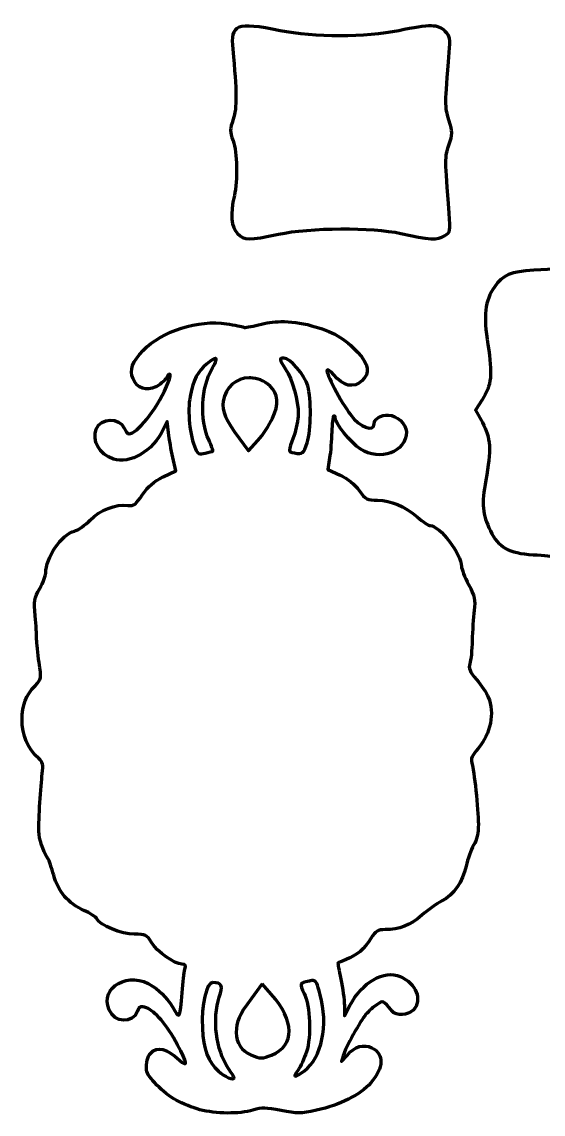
# Model space of a CAD drawing. Header units: centimetres. Extents: x -17.8 to 17.9, y -15.5 to 15.6.
# Drawn here: x -17.82 to -3, y -15.5 to 15.58 of the extents above; entities that cross this region are included whole.
import ezdxf

# ---------------------------------------------------------------- set-up
doc = ezdxf.new("R2010")
doc.units = ezdxf.units.CM
doc.header["$MEASUREMENT"] = 0
doc.layers.add('Layer 1', color=7, linetype='Continuous')

msp = doc.modelspace()

# ---------------------------------------------------------------- linework, layer by layer
at = {"layer": 'Layer 1', "color": 46, "lineweight": 70}
for points, knots in [([(-11.69121, 9.55737), (-11.87173, 9.73789), (-11.90243, 10.11147), (-11.78004, 10.63813), (-11.78004, 10.63813), (-11.67882, 11.07367), (-11.69715, 11.86817), (-11.81611, 12.20139), (-11.81611, 12.20139), (-11.9109, 12.4669), (-11.91055, 12.51774), (-11.8119, 12.81476), (-11.8119, 12.81476), (-11.70394, 13.1398), (-11.70739, 13.59382), (-11.82702, 14.80464), (-11.82702, 14.80464), (-11.89709, 15.51385), (-11.71921, 15.58356), (-10.47982, 15.33255), (-10.47982, 15.33255), (-9.51247, 15.13664), (-8.03195, 15.13632), (-7.10555, 15.33183), (-7.10555, 15.33183), (-6.22151, 15.5184), (-5.97046, 15.51475), (-5.78053, 15.31258), (-5.78053, 15.31258), (-5.64534, 15.16867), (-5.63454, 15.11039), (-5.66853, 14.70837), (-5.66853, 14.70837), (-5.79643, 13.19594), (-5.79651, 13.18261), (-5.67956, 12.79633), (-5.67956, 12.79633), (-5.57054, 12.43628), (-5.5705, 12.40115), (-5.67863, 12.07556), (-5.67863, 12.07556), (-5.79522, 11.72456), (-5.79512, 11.69644), (-5.67211, 10.13865), (-5.67211, 10.13865), (-5.63092, 9.61701), (-5.63344, 9.60431), (-5.80012, 9.4951), (-5.80012, 9.4951), (-5.99545, 9.36712), (-6.24392, 9.38067), (-7.05049, 9.56331), (-7.05049, 9.56331), (-7.84882, 9.74408), (-9.6364, 9.73239), (-10.52274, 9.54061), (-10.52274, 9.54061), (-11.36409, 9.35856), (-11.49426, 9.36043), (-11.69122, 9.55739), (-11.69122, 9.55739), (-11.69122, 9.55739), (-11.69121, 9.55737), (-11.69121, 9.55737)], [0, 0, 0, 0, 0.05882353, 0.05882353, 0.05882353, 0.05882353, 0.11764706, 0.11764706, 0.11764706, 0.11764706, 0.17647059, 0.17647059, 0.17647059, 0.17647059, 0.23529412, 0.23529412, 0.23529412, 0.23529412, 0.29411765, 0.29411765, 0.29411765, 0.29411765, 0.35294118, 0.35294118, 0.35294118, 0.35294118, 0.41176471, 0.41176471, 0.41176471, 0.41176471, 0.47058824, 0.47058824, 0.47058824, 0.47058824, 0.52941176, 0.52941176, 0.52941176, 0.52941176, 0.58823529, 0.58823529, 0.58823529, 0.58823529, 0.64705882, 0.64705882, 0.64705882, 0.64705882, 0.70588235, 0.70588235, 0.70588235, 0.70588235, 0.76470588, 0.76470588, 0.76470588, 0.76470588, 0.82352941, 0.82352941, 0.82352941, 0.82352941, 0.88235294, 0.88235294, 0.88235294, 0.88235294, 1, 1, 1, 1]), ([(-1.10409, -0.99663), (-1.76041, -0.82684), (-2.27069, -0.4376), (-2.54575, 0.10309), (-2.54575, 0.10309), (-2.60624, 0.222), (-2.66911, 0.33398), (-2.68546, 0.35194), (-2.68546, 0.35194), (-2.70182, 0.3699), (-2.96997, 0.40078), (-3.28137, 0.42055), (-3.28137, 0.42055), (-3.98606, 0.46529), (-4.26402, 0.62096), (-4.50013, 1.10313), (-4.50013, 1.10313), (-4.72897, 1.57044), (-4.75601, 1.86861), (-4.63026, 2.53791), (-4.63026, 2.53791), (-4.46777, 3.40284), (-4.48854, 3.75651), (-4.72661, 4.17835), (-4.72661, 4.17835), (-4.72661, 4.17835), (-4.92457, 4.52912), (-4.92457, 4.52912), (-4.92457, 4.52912), (-4.92457, 4.52912), (-4.73387, 4.82982), (-4.73387, 4.82982), (-4.73387, 4.82982), (-4.46498, 5.25381), (-4.43568, 5.53593), (-4.57094, 6.3984), (-4.57094, 6.3984), (-4.70139, 7.2302), (-4.65467, 7.64607), (-4.38688, 8.03689), (-4.38688, 8.03689), (-4.1548, 8.3756), (-3.91438, 8.47776), (-3.26026, 8.51564), (-3.26026, 8.51564), (-3.26026, 8.51564), (-2.67297, 8.54965), (-2.67297, 8.54965), (-2.67297, 8.54965), (-2.67297, 8.54965), (-2.46591, 8.86659), (-2.46591, 8.86659), (-2.46591, 8.86659), (-2.0447, 9.51133), (-1.65892, 9.77247), (-0.94078, 9.89897), (-0.94078, 9.89897), (0.007, 10.06592), (0.92609, 9.64065), (1.42683, 8.80346), (1.42683, 8.80346), (1.42683, 8.80346), (1.63724, 8.45168), (1.63724, 8.45168), (1.63724, 8.45168), (1.63724, 8.45168), (2.1039, 8.45168), (2.1039, 8.45168), (2.1039, 8.45168), (2.63411, 8.45168), (2.93461, 8.34861), (3.18328, 8.08144), (3.18328, 8.08144), (3.58655, 7.64817), (3.68737, 7.16748), (3.53719, 6.39409), (3.53719, 6.39409), (3.35847, 5.47374), (3.42319, 4.93319), (3.76824, 4.46452), (3.76824, 4.46452), (3.82655, 4.38531), (3.80605, 4.3105), (3.67176, 4.11262), (3.67176, 4.11262), (3.3773, 3.67871), (3.34346, 3.42247), (3.47004, 2.5851), (3.47004, 2.5851), (3.58948, 1.79498), (3.5703, 1.39664), (3.39624, 1.05301), (3.39624, 1.05301), (3.14284, 0.55269), (2.87252, 0.40319), (2.13434, 0.35511), (2.13434, 0.35511), (2.13434, 0.35511), (1.58417, 0.31928), (1.58417, 0.31928), (1.58417, 0.31928), (1.58417, 0.31928), (1.31236, -0.07264), (1.31236, -0.07264), (1.31236, -0.07264), (1.01974, -0.49457), (0.5635, -0.8486), (0.17994, -0.95138), (0.17994, -0.95138), (-0.24345, -1.06483), (-0.76887, -1.08334), (-1.10409, -0.99663)], [0, 0, 0, 0, 0.03448276, 0.03448276, 0.03448276, 0.03448276, 0.06896552, 0.06896552, 0.06896552, 0.06896552, 0.10344828, 0.10344828, 0.10344828, 0.10344828, 0.13793103, 0.13793103, 0.13793103, 0.13793103, 0.17241379, 0.17241379, 0.17241379, 0.17241379, 0.20689655, 0.20689655, 0.20689655, 0.20689655, 0.24137931, 0.24137931, 0.24137931, 0.24137931, 0.27586207, 0.27586207, 0.27586207, 0.27586207, 0.31034483, 0.31034483, 0.31034483, 0.31034483, 0.34482759, 0.34482759, 0.34482759, 0.34482759, 0.37931034, 0.37931034, 0.37931034, 0.37931034, 0.4137931, 0.4137931, 0.4137931, 0.4137931, 0.44827586, 0.44827586, 0.44827586, 0.44827586, 0.48275862, 0.48275862, 0.48275862, 0.48275862, 0.51724138, 0.51724138, 0.51724138, 0.51724138, 0.55172414, 0.55172414, 0.55172414, 0.55172414, 0.5862069, 0.5862069, 0.5862069, 0.5862069, 0.62068966, 0.62068966, 0.62068966, 0.62068966, 0.65517241, 0.65517241, 0.65517241, 0.65517241, 0.68965517, 0.68965517, 0.68965517, 0.68965517, 0.72413793, 0.72413793, 0.72413793, 0.72413793, 0.75862069, 0.75862069, 0.75862069, 0.75862069, 0.79310345, 0.79310345, 0.79310345, 0.79310345, 0.82758621, 0.82758621, 0.82758621, 0.82758621, 0.86206897, 0.86206897, 0.86206897, 0.86206897, 0.89655172, 0.89655172, 0.89655172, 0.89655172, 0.93103448, 0.93103448, 0.93103448, 0.93103448, 1, 1, 1, 1]), ([(-10.45267, 7.05394), (-10.66516, 7.04966), (-10.87394, 7.0179), (-11.09428, 6.96051), (-11.09428, 6.96051), (-11.30235, 6.90631), (-11.49406, 6.87611), (-11.52092, 6.89271), (-11.52092, 6.89271), (-11.54778, 6.90931), (-11.76402, 6.95333), (-12.00048, 6.9911), (-12.00048, 6.9911), (-12.79205, 7.11755), (-13.84021, 6.78325), (-14.37429, 6.23373), (-14.37429, 6.23373), (-14.68632, 5.91268), (-14.76764, 5.68075), (-14.66037, 5.42179), (-14.66037, 5.42179), (-14.55127, 5.15841), (-14.27425, 5.06058), (-14.01545, 5.19441), (-14.01545, 5.19441), (-13.90358, 5.25226), (-13.77602, 5.35768), (-13.73185, 5.4284), (-13.73185, 5.4284), (-13.57092, 5.68609), (-13.55764, 5.548), (-13.71035, 5.20268), (-13.71035, 5.20268), (-14.00725, 4.53134), (-14.5427, 3.85909), (-14.78026, 3.85909), (-14.78026, 3.85909), (-14.81168, 3.85909), (-14.87043, 3.9315), (-14.9109, 4.02032), (-14.9109, 4.02032), (-15.05471, 4.33596), (-15.57108, 4.31916), (-15.70548, 3.99469), (-15.70548, 3.99469), (-15.84008, 3.66973), (-15.61339, 3.27092), (-15.22096, 3.14141), (-15.22096, 3.14141), (-14.74609, 2.98469), (-14.10107, 3.36837), (-13.80213, 3.9856), (-13.80213, 3.9856), (-13.80213, 3.9856), (-13.69382, 4.20802), (-13.69382, 4.20802), (-13.69382, 4.20802), (-13.69382, 4.20802), (-13.6533, 3.88639), (-13.6533, 3.88639), (-13.6533, 3.88639), (-13.6308, 3.70947), (-13.57426, 3.3949), (-13.52762, 3.1869), (-13.52762, 3.1869), (-13.52762, 3.1869), (-13.44246, 2.80822), (-13.44246, 2.80822), (-13.44246, 2.80822), (-13.44246, 2.80822), (-13.80792, 2.63128), (-13.80792, 2.63128), (-13.80792, 2.63128), (-14.07967, 2.49945), (-14.22809, 2.37168), (-14.39, 2.1294), (-14.39, 2.1294), (-14.5818, 1.84241), (-14.63106, 1.80579), (-14.80754, 1.8243), (-14.80754, 1.8243), (-15.16446, 1.86174), (-15.5872, 1.697), (-15.87828, 1.40593), (-15.87828, 1.40593), (-16.02821, 1.256), (-16.22843, 1.11384), (-16.32311, 1.09008), (-16.32311, 1.09008), (-16.69678, 0.99629), (-17.14497, 0.34231), (-17.14497, -0.10881), (-17.14497, -0.10881), (-17.14497, -0.18095), (-17.22152, -0.37758), (-17.3153, -0.54537), (-17.3153, -0.54537), (-17.47065, -0.82332), (-17.48215, -0.89211), (-17.44346, -1.32093), (-17.44346, -1.32093), (-17.4201, -1.5798), (-17.40133, -1.87957), (-17.40212, -1.98735), (-17.40212, -1.98735), (-17.40291, -2.09513), (-17.37116, -2.39123), (-17.33184, -2.6455), (-17.33184, -2.6455), (-17.26125, -3.10204), (-17.2627, -3.11018), (-17.43767, -3.29869), (-17.43767, -3.29869), (-17.72013, -3.60298), (-17.81395, -3.84483), (-17.81801, -4.27682), (-17.81801, -4.27682), (-17.82202, -4.70288), (-17.64967, -5.1043), (-17.34341, -5.38146), (-17.34341, -5.38146), (-17.22372, -5.48978), (-17.20773, -5.55601), (-17.24088, -5.80645), (-17.24088, -5.80645), (-17.28754, -6.15887), (-17.34447, -7.1136), (-17.33927, -7.45596), (-17.33927, -7.45596), (-17.33588, -7.67926), (-17.23474, -7.98148), (-17.0813, -8.22573), (-17.0813, -8.22573), (-17.04744, -8.27962), (-16.97315, -8.49226), (-16.91676, -8.69867), (-16.91676, -8.69867), (-16.78851, -9.1682), (-16.49921, -9.50708), (-16.05935, -9.70161), (-16.05935, -9.70161), (-15.87551, -9.78291), (-15.70882, -9.89123), (-15.68893, -9.94304), (-15.68893, -9.94304), (-15.62066, -10.12095), (-14.98756, -10.38126), (-14.62233, -10.38126), (-14.62233, -10.38126), (-14.30078, -10.38126), (-14.27315, -10.39475), (-14.13533, -10.61773), (-14.13533, -10.61773), (-13.97724, -10.87354), (-13.47343, -11.23041), (-13.27047, -11.23041), (-13.27047, -11.23041), (-13.17111, -11.23041), (-13.15362, -11.2612), (-13.18779, -11.37758), (-13.18779, -11.37758), (-13.21152, -11.45841), (-13.24707, -11.75907), (-13.26634, -12.04648), (-13.26634, -12.04648), (-13.31305, -12.7432), (-13.33593, -12.79948), (-13.47305, -12.55663), (-13.47305, -12.55663), (-13.6477, -12.2473), (-13.83382, -12.04017), (-14.10474, -11.85631), (-14.10474, -11.85631), (-14.76396, -11.40896), (-15.6169, -11.87529), (-15.34084, -12.53183), (-15.34084, -12.53183), (-15.18459, -12.90344), (-14.66864, -12.92984), (-14.53303, -12.57317), (-14.53303, -12.57317), (-14.47722, -12.42637), (-14.45331, -12.41735), (-14.27671, -12.47891), (-14.27671, -12.47891), (-14.03995, -12.56144), (-13.70722, -12.95604), (-13.39366, -13.52649), (-13.39366, -13.52649), (-13.11032, -14.04196), (-13.09198, -14.19264), (-13.33992, -13.9614), (-13.33992, -13.9614), (-13.69205, -13.63297), (-13.97851, -13.56247), (-14.15599, -13.76131), (-14.15599, -13.76131), (-14.25598, -13.87334), (-14.29337, -14.02136), (-14.27836, -14.25244), (-14.27836, -14.25244), (-14.26685, -14.42967), (-13.79074, -14.90955), (-13.43335, -15.10407), (-13.43335, -15.10407), (-13.25756, -15.19974), (-12.95498, -15.32066), (-12.76114, -15.37279), (-12.76114, -15.37279), (-12.30812, -15.49462), (-11.62948, -15.50032), (-11.24971, -15.38602), (-11.24971, -15.38602), (-10.99288, -15.30873), (-10.88198, -15.31069), (-10.44935, -15.39677), (-10.44935, -15.39677), (-9.99194, -15.48779), (-9.90303, -15.48687), (-9.44724, -15.3885), (-9.44724, -15.3885), (-8.78029, -15.24457), (-8.19143, -14.94788), (-7.90191, -14.60963), (-7.90191, -14.60963), (-7.52653, -14.17108), (-7.5133, -13.79836), (-7.86636, -13.61579), (-7.86636, -13.61579), (-8.10279, -13.49353), (-8.35349, -13.56908), (-8.5766, -13.82911), (-8.5766, -13.82911), (-8.5766, -13.82911), (-8.72874, -14.00605), (-8.72874, -14.00605), (-8.72874, -14.00605), (-8.72874, -14.00605), (-8.68409, -13.84317), (-8.68409, -13.84317), (-8.68409, -13.84317), (-8.61889, -13.60741), (-8.21072, -12.85995), (-8.03751, -12.65916), (-8.03751, -12.65916), (-7.95615, -12.56485), (-7.81467, -12.43872), (-7.72332, -12.37887), (-7.72332, -12.37887), (-7.54581, -12.26256), (-7.55385, -12.25933), (-7.29503, -12.56739), (-7.29503, -12.56739), (-7.17643, -12.70856), (-6.8481, -12.69179), (-6.6931, -12.5368), (-6.6931, -12.5368), (-6.42102, -12.26471), (-6.61451, -11.76881), (-7.066, -11.58016), (-7.066, -11.58016), (-7.52357, -11.38898), (-8.1468, -11.74972), (-8.49227, -12.40616), (-8.49227, -12.40616), (-8.49227, -12.40616), (-8.64689, -12.69968), (-8.64689, -12.69968), (-8.64689, -12.69968), (-8.64689, -12.69968), (-8.65102, -12.40616), (-8.65102, -12.40616), (-8.65102, -12.40616), (-8.65332, -12.24449), (-8.69832, -11.90854), (-8.75107, -11.65954), (-8.75107, -11.65954), (-8.80382, -11.41054), (-8.84057, -11.20261), (-8.8321, -11.19735), (-8.8321, -11.19735), (-8.82364, -11.19209), (-8.71965, -11.14936), (-8.60142, -11.10226), (-8.60142, -11.10226), (-8.29891, -10.98176), (-8.08243, -10.79744), (-7.89697, -10.50364), (-7.89697, -10.50364), (-7.758, -10.2835), (-7.70496, -10.25015), (-7.49265, -10.24981), (-7.49265, -10.24981), (-7.08665, -10.2492), (-6.78504, -10.13067), (-6.45333, -9.84053), (-6.45333, -9.84053), (-6.27978, -9.68873), (-6.02297, -9.50559), (-5.882, -9.43373), (-5.882, -9.43373), (-5.54282, -9.26086), (-5.28124, -8.88692), (-5.18912, -8.4432), (-5.18912, -8.4432), (-5.14792, -8.24474), (-5.05215, -7.97755), (-4.97663, -7.84954), (-4.97663, -7.84954), (-4.87979, -7.68541), (-4.83992, -7.50924), (-4.84186, -7.25175), (-4.84186, -7.25175), (-4.84509, -6.82408), (-4.96459, -5.70948), (-5.02955, -5.50054), (-5.02955, -5.50054), (-5.0636, -5.39101), (-5.01973, -5.29202), (-4.8493, -5.09292), (-4.8493, -5.09292), (-4.49047, -4.6737), (-4.37294, -4.08039), (-4.56074, -3.6344), (-4.56074, -3.6344), (-4.60942, -3.51879), (-4.75901, -3.29471), (-4.89229, -3.13583), (-4.89229, -3.13583), (-5.09335, -2.89617), (-5.12513, -2.81827), (-5.08163, -2.6786), (-5.08163, -2.6786), (-5.05279, -2.586), (-5.02329, -2.2899), (-5.01631, -2.02045), (-5.01631, -2.02045), (-5.00933, -1.751), (-4.98463, -1.3689), (-4.96091, -1.1713), (-4.96091, -1.1713), (-4.92239, -0.85046), (-4.93928, -0.77098), (-5.11966, -0.42964), (-5.11966, -0.42964), (-5.23075, -0.21941), (-5.3214, 0.01395), (-5.3214, 0.08878), (-5.3214, 0.08878), (-5.3214, 0.43818), (-5.94144, 1.24633), (-6.20941, 1.24633), (-6.20941, 1.24633), (-6.25343, 1.24633), (-6.41713, 1.3534), (-6.57321, 1.48446), (-6.57321, 1.48446), (-6.95902, 1.80841), (-7.31637, 1.96085), (-7.70596, 1.96732), (-7.70596, 1.96732), (-8.01187, 1.9724), (-8.04499, 1.98967), (-8.23099, 2.24596), (-8.23099, 2.24596), (-8.35874, 2.42199), (-8.55255, 2.57829), (-8.77421, 2.68335), (-8.77421, 2.68335), (-8.77421, 2.68335), (-9.11899, 2.84623), (-9.11899, 2.84623), (-9.11899, 2.84623), (-9.11899, 2.84623), (-9.07021, 3.17283), (-9.07021, 3.17283), (-9.07021, 3.17283), (-9.04327, 3.35246), (-9.01568, 3.68368), (-9.00985, 3.9087), (-9.00985, 3.9087), (-9.00402, 4.13372), (-8.98041, 4.33668), (-8.95693, 4.36015), (-8.95693, 4.36015), (-8.93346, 4.38362), (-8.91317, 4.36144), (-8.91228, 4.31054), (-8.91228, 4.31054), (-8.9095, 4.15191), (-8.46977, 3.60796), (-8.19956, 3.42915), (-8.19956, 3.42915), (-7.64088, 3.05943), (-6.88905, 3.33896), (-6.88905, 3.91698), (-6.88905, 3.91698), (-6.88905, 4.13384), (-7.15767, 4.38819), (-7.39341, 4.39488), (-7.39341, 4.39488), (-7.61766, 4.40125), (-7.80351, 4.28954), (-7.80351, 4.14849), (-7.80351, 4.14849), (-7.80351, 3.89079), (-8.20229, 4.04338), (-8.47985, 4.40729), (-8.47985, 4.40729), (-8.73832, 4.74616), (-9.19782, 5.62208), (-9.14462, 5.67481), (-9.14462, 5.67481), (-9.11931, 5.69989), (-9.03537, 5.64332), (-8.95776, 5.54913), (-8.95776, 5.54913), (-8.67848, 5.21021), (-8.39053, 5.14696), (-8.15078, 5.37219), (-8.15078, 5.37219), (-7.91687, 5.59194), (-7.95441, 5.83661), (-8.27398, 6.1833), (-8.27398, 6.1833), (-8.6284, 6.5678), (-9.00658, 6.78585), (-9.58367, 6.93736), (-9.58367, 6.93736), (-9.90045, 7.02053), (-10.17946, 7.05945), (-10.45266, 7.05394), (-10.45266, 7.05394), (-10.45266, 7.05394), (-10.45267, 7.05394), (-10.45267, 7.05394)], [0, 0, 0, 0, 0.00909091, 0.00909091, 0.00909091, 0.00909091, 0.01818182, 0.01818182, 0.01818182, 0.01818182, 0.02727273, 0.02727273, 0.02727273, 0.02727273, 0.03636364, 0.03636364, 0.03636364, 0.03636364, 0.04545455, 0.04545455, 0.04545455, 0.04545455, 0.05454545, 0.05454545, 0.05454545, 0.05454545, 0.06363636, 0.06363636, 0.06363636, 0.06363636, 0.07272727, 0.07272727, 0.07272727, 0.07272727, 0.08181818, 0.08181818, 0.08181818, 0.08181818, 0.09090909, 0.09090909, 0.09090909, 0.09090909, 0.1, 0.1, 0.1, 0.1, 0.10909091, 0.10909091, 0.10909091, 0.10909091, 0.11818182, 0.11818182, 0.11818182, 0.11818182, 0.12727273, 0.12727273, 0.12727273, 0.12727273, 0.13636364, 0.13636364, 0.13636364, 0.13636364, 0.14545455, 0.14545455, 0.14545455, 0.14545455, 0.15454545, 0.15454545, 0.15454545, 0.15454545, 0.16363636, 0.16363636, 0.16363636, 0.16363636, 0.17272727, 0.17272727, 0.17272727, 0.17272727, 0.18181818, 0.18181818, 0.18181818, 0.18181818, 0.19090909, 0.19090909, 0.19090909, 0.19090909, 0.2, 0.2, 0.2, 0.2, 0.20909091, 0.20909091, 0.20909091, 0.20909091, 0.21818182, 0.21818182, 0.21818182, 0.21818182, 0.22727273, 0.22727273, 0.22727273, 0.22727273, 0.23636364, 0.23636364, 0.23636364, 0.23636364, 0.24545455, 0.24545455, 0.24545455, 0.24545455, 0.25454545, 0.25454545, 0.25454545, 0.25454545, 0.26363636, 0.26363636, 0.26363636, 0.26363636, 0.27272727, 0.27272727, 0.27272727, 0.27272727, 0.28181818, 0.28181818, 0.28181818, 0.28181818, 0.29090909, 0.29090909, 0.29090909, 0.29090909, 0.3, 0.3, 0.3, 0.3, 0.30909091, 0.30909091, 0.30909091, 0.30909091, 0.31818182, 0.31818182, 0.31818182, 0.31818182, 0.32727273, 0.32727273, 0.32727273, 0.32727273, 0.33636364, 0.33636364, 0.33636364, 0.33636364, 0.34545455, 0.34545455, 0.34545455, 0.34545455, 0.35454545, 0.35454545, 0.35454545, 0.35454545, 0.36363636, 0.36363636, 0.36363636, 0.36363636, 0.37272727, 0.37272727, 0.37272727, 0.37272727, 0.38181818, 0.38181818, 0.38181818, 0.38181818, 0.39090909, 0.39090909, 0.39090909, 0.39090909, 0.4, 0.4, 0.4, 0.4, 0.40909091, 0.40909091, 0.40909091, 0.40909091, 0.41818182, 0.41818182, 0.41818182, 0.41818182, 0.42727273, 0.42727273, 0.42727273, 0.42727273, 0.43636364, 0.43636364, 0.43636364, 0.43636364, 0.44545455, 0.44545455, 0.44545455, 0.44545455, 0.45454545, 0.45454545, 0.45454545, 0.45454545, 0.46363636, 0.46363636, 0.46363636, 0.46363636, 0.47272727, 0.47272727, 0.47272727, 0.47272727, 0.48181818, 0.48181818, 0.48181818, 0.48181818, 0.49090909, 0.49090909, 0.49090909, 0.49090909, 0.5, 0.5, 0.5, 0.5, 0.50909091, 0.50909091, 0.50909091, 0.50909091, 0.51818182, 0.51818182, 0.51818182, 0.51818182, 0.52727273, 0.52727273, 0.52727273, 0.52727273, 0.53636364, 0.53636364, 0.53636364, 0.53636364, 0.54545455, 0.54545455, 0.54545455, 0.54545455, 0.55454545, 0.55454545, 0.55454545, 0.55454545, 0.56363636, 0.56363636, 0.56363636, 0.56363636, 0.57272727, 0.57272727, 0.57272727, 0.57272727, 0.58181818, 0.58181818, 0.58181818, 0.58181818, 0.59090909, 0.59090909, 0.59090909, 0.59090909, 0.6, 0.6, 0.6, 0.6, 0.60909091, 0.60909091, 0.60909091, 0.60909091, 0.61818182, 0.61818182, 0.61818182, 0.61818182, 0.62727273, 0.62727273, 0.62727273, 0.62727273, 0.63636364, 0.63636364, 0.63636364, 0.63636364, 0.64545455, 0.64545455, 0.64545455, 0.64545455, 0.65454545, 0.65454545, 0.65454545, 0.65454545, 0.66363636, 0.66363636, 0.66363636, 0.66363636, 0.67272727, 0.67272727, 0.67272727, 0.67272727, 0.68181818, 0.68181818, 0.68181818, 0.68181818, 0.69090909, 0.69090909, 0.69090909, 0.69090909, 0.7, 0.7, 0.7, 0.7, 0.70909091, 0.70909091, 0.70909091, 0.70909091, 0.71818182, 0.71818182, 0.71818182, 0.71818182, 0.72727273, 0.72727273, 0.72727273, 0.72727273, 0.73636364, 0.73636364, 0.73636364, 0.73636364, 0.74545455, 0.74545455, 0.74545455, 0.74545455, 0.75454545, 0.75454545, 0.75454545, 0.75454545, 0.76363636, 0.76363636, 0.76363636, 0.76363636, 0.77272727, 0.77272727, 0.77272727, 0.77272727, 0.78181818, 0.78181818, 0.78181818, 0.78181818, 0.79090909, 0.79090909, 0.79090909, 0.79090909, 0.8, 0.8, 0.8, 0.8, 0.80909091, 0.80909091, 0.80909091, 0.80909091, 0.81818182, 0.81818182, 0.81818182, 0.81818182, 0.82727273, 0.82727273, 0.82727273, 0.82727273, 0.83636364, 0.83636364, 0.83636364, 0.83636364, 0.84545455, 0.84545455, 0.84545455, 0.84545455, 0.85454545, 0.85454545, 0.85454545, 0.85454545, 0.86363636, 0.86363636, 0.86363636, 0.86363636, 0.87272727, 0.87272727, 0.87272727, 0.87272727, 0.88181818, 0.88181818, 0.88181818, 0.88181818, 0.89090909, 0.89090909, 0.89090909, 0.89090909, 0.9, 0.9, 0.9, 0.9, 0.90909091, 0.90909091, 0.90909091, 0.90909091, 0.91818182, 0.91818182, 0.91818182, 0.91818182, 0.92727273, 0.92727273, 0.92727273, 0.92727273, 0.93636364, 0.93636364, 0.93636364, 0.93636364, 0.94545455, 0.94545455, 0.94545455, 0.94545455, 0.95454545, 0.95454545, 0.95454545, 0.95454545, 0.96363636, 0.96363636, 0.96363636, 0.96363636, 0.97272727, 0.97272727, 0.97272727, 0.97272727, 0.98181818, 0.98181818, 0.98181818, 0.98181818, 1, 1, 1, 1]), ([(-12.31963, 6.00552), (-12.27086, 6.00524), (-12.29693, 5.91526), (-12.39983, 5.7368), (-12.39983, 5.7368), (-12.73142, 5.16172), (-12.77404, 4.29368), (-12.5007, 3.66892), (-12.5007, 3.66892), (-12.43147, 3.51068), (-12.38215, 3.37452), (-12.39156, 3.3663), (-12.39156, 3.3663), (-12.40098, 3.35808), (-12.49951, 3.33203), (-12.60984, 3.30842), (-12.60984, 3.30842), (-12.78245, 3.2715), (-12.82072, 3.28901), (-12.88683, 3.4341), (-12.88683, 3.4341), (-13.05086, 3.7941), (-13.12145, 4.50712), (-13.03483, 4.92652), (-13.03483, 4.92652), (-12.93307, 5.4192), (-12.82896, 5.625), (-12.56933, 5.84347), (-12.56933, 5.84347), (-12.4407, 5.95171), (-12.35756, 6.00574), (-12.31963, 6.00553), (-12.31963, 6.00553), (-12.31963, 6.00553), (-12.31963, 6.00552), (-12.31963, 6.00552)], [0, 0, 0, 0, 0.1, 0.1, 0.1, 0.1, 0.2, 0.2, 0.2, 0.2, 0.3, 0.3, 0.3, 0.3, 0.4, 0.4, 0.4, 0.4, 0.5, 0.5, 0.5, 0.5, 0.6, 0.6, 0.6, 0.6, 0.7, 0.7, 0.7, 0.7, 0.8, 0.8, 0.8, 0.8, 1, 1, 1, 1]), ([(-10.3766, 6.01462), (-10.19469, 6.01462), (-9.78226, 5.54026), (-9.69282, 5.22831), (-9.69282, 5.22831), (-9.58508, 4.85255), (-9.59397, 3.97358), (-9.70936, 3.60278), (-9.70936, 3.60278), (-9.80398, 3.29873), (-9.83699, 3.27264), (-10.07399, 3.31753), (-10.07399, 3.31753), (-10.24965, 3.3508), (-10.24871, 3.34174), (-10.0897, 3.79378), (-10.0897, 3.79378), (-10.0202, 3.99137), (-9.96271, 4.27124), (-9.96154, 4.41638), (-9.96154, 4.41638), (-9.95851, 4.79168), (-10.13324, 5.41756), (-10.32121, 5.70292), (-10.32121, 5.70292), (-10.51059, 5.99041), (-10.51546, 6.01463), (-10.37661, 6.01463), (-10.37661, 6.01463), (-10.37661, 6.01463), (-10.3766, 6.01462), (-10.3766, 6.01462)], [0, 0, 0, 0, 0.11111111, 0.11111111, 0.11111111, 0.11111111, 0.22222222, 0.22222222, 0.22222222, 0.22222222, 0.33333333, 0.33333333, 0.33333333, 0.33333333, 0.44444444, 0.44444444, 0.44444444, 0.44444444, 0.55555556, 0.55555556, 0.55555556, 0.55555556, 0.66666667, 0.66666667, 0.66666667, 0.66666667, 0.77777778, 0.77777778, 0.77777778, 0.77777778, 1, 1, 1, 1]), ([(-11.35721, 5.45321), (-11.34571, 5.45345), (-11.33403, 5.45347), (-11.32248, 5.45321), (-11.32248, 5.45321), (-11.12887, 5.44883), (-10.92873, 5.37375), (-10.76024, 5.21591), (-10.76024, 5.21591), (-10.5295, 4.99977), (-10.50891, 4.70524), (-10.69492, 4.3031), (-10.69492, 4.3031), (-10.78314, 4.11237), (-10.97139, 3.82661), (-11.11412, 3.66727), (-11.11412, 3.66727), (-11.11412, 3.66727), (-11.37374, 3.37706), (-11.37374, 3.37706), (-11.37374, 3.37706), (-11.37374, 3.37706), (-11.63915, 3.73259), (-11.63915, 3.73259), (-11.63915, 3.73259), (-12.03683, 4.26552), (-12.1346, 4.49282), (-12.09473, 4.7901), (-12.09473, 4.7901), (-12.03991, 5.19883), (-11.71359, 5.44578), (-11.3572, 5.45321), (-11.3572, 5.45321), (-11.3572, 5.45321), (-11.35721, 5.45321), (-11.35721, 5.45321)], [0, 0, 0, 0, 0.1, 0.1, 0.1, 0.1, 0.2, 0.2, 0.2, 0.2, 0.3, 0.3, 0.3, 0.3, 0.4, 0.4, 0.4, 0.4, 0.5, 0.5, 0.5, 0.5, 0.6, 0.6, 0.6, 0.6, 0.7, 0.7, 0.7, 0.7, 0.8, 0.8, 0.8, 0.8, 1, 1, 1, 1]), ([(-12.39074, -11.7538), (-12.13623, -11.75608), (-12.09677, -11.84531), (-12.20719, -12.17052), (-12.20719, -12.17052), (-12.41427, -12.78046), (-12.3005, -13.68144), (-11.9517, -14.19541), (-11.9517, -14.19541), (-11.86171, -14.32801), (-11.78882, -14.45024), (-11.78882, -14.46661), (-11.78882, -14.46661), (-11.78882, -14.55339), (-12.05361, -14.43992), (-12.2353, -14.27561), (-12.2353, -14.27561), (-12.52505, -14.01359), (-12.65876, -13.65365), (-12.68922, -13.05274), (-12.68922, -13.05274), (-12.72309, -12.38467), (-12.57783, -11.75214), (-12.39074, -11.7538)], [0, 0, 0, 0, 0.14285714, 0.14285714, 0.14285714, 0.14285714, 0.28571429, 0.28571429, 0.28571429, 0.28571429, 0.42857143, 0.42857143, 0.42857143, 0.42857143, 0.57142857, 0.57142857, 0.57142857, 0.57142857, 0.71428571, 0.71428571, 0.71428571, 0.71428571, 1, 1, 1, 1]), ([(-10.98431, -11.79101), (-10.98431, -11.79101), (-10.72965, -12.08205), (-10.72965, -12.08205), (-10.72965, -12.08205), (-10.0565, -12.85033), (-10.05261, -13.53964), (-10.71973, -13.81838), (-10.71973, -13.81838), (-10.98249, -13.92817), (-11.04675, -13.92741), (-11.30677, -13.81424), (-11.30677, -13.81424), (-11.57824, -13.69609), (-11.72349, -13.47481), (-11.72349, -13.17924), (-11.72349, -13.17924), (-11.72349, -12.84978), (-11.65893, -12.70467), (-11.29602, -12.21269), (-11.29602, -12.21269), (-11.29602, -12.21269), (-10.98431, -11.79101), (-10.98431, -11.79101)], [0, 0, 0, 0, 0.14285714, 0.14285714, 0.14285714, 0.14285714, 0.28571429, 0.28571429, 0.28571429, 0.28571429, 0.42857143, 0.42857143, 0.42857143, 0.42857143, 0.57142857, 0.57142857, 0.57142857, 0.57142857, 0.71428571, 0.71428571, 0.71428571, 0.71428571, 1, 1, 1, 1]), ([(-9.54151, -11.69841), (-9.44875, -11.70026), (-9.42623, -11.7794), (-9.33894, -12.1019), (-9.33894, -12.1019), (-9.10297, -12.97362), (-9.29193, -13.88763), (-9.78542, -14.26404), (-9.78542, -14.26404), (-10.06918, -14.48047), (-10.13049, -14.47566), (-9.9698, -14.24999), (-9.9698, -14.24999), (-9.89893, -14.15046), (-9.79097, -13.91464), (-9.72919, -13.72578), (-9.72919, -13.72578), (-9.58599, -13.28797), (-9.62152, -12.42364), (-9.79782, -12.06387), (-9.79782, -12.06387), (-9.93371, -11.78656), (-9.9263, -11.76876), (-9.65312, -11.71412), (-9.65312, -11.71412), (-9.61621, -11.70674), (-9.58662, -11.70113), (-9.56134, -11.69924), (-9.56134, -11.69924), (-9.55449, -11.69874), (-9.54768, -11.69829), (-9.5415, -11.69842), (-9.5415, -11.69842), (-9.5415, -11.69842), (-9.54151, -11.69841), (-9.54151, -11.69841)], [0, 0, 0, 0, 0.1, 0.1, 0.1, 0.1, 0.2, 0.2, 0.2, 0.2, 0.3, 0.3, 0.3, 0.3, 0.4, 0.4, 0.4, 0.4, 0.5, 0.5, 0.5, 0.5, 0.6, 0.6, 0.6, 0.6, 0.7, 0.7, 0.7, 0.7, 0.8, 0.8, 0.8, 0.8, 1, 1, 1, 1])]:
    msp.add_open_spline(points, degree=3, knots=knots, dxfattribs=at)

doc.saveas('drawing.dxf')
